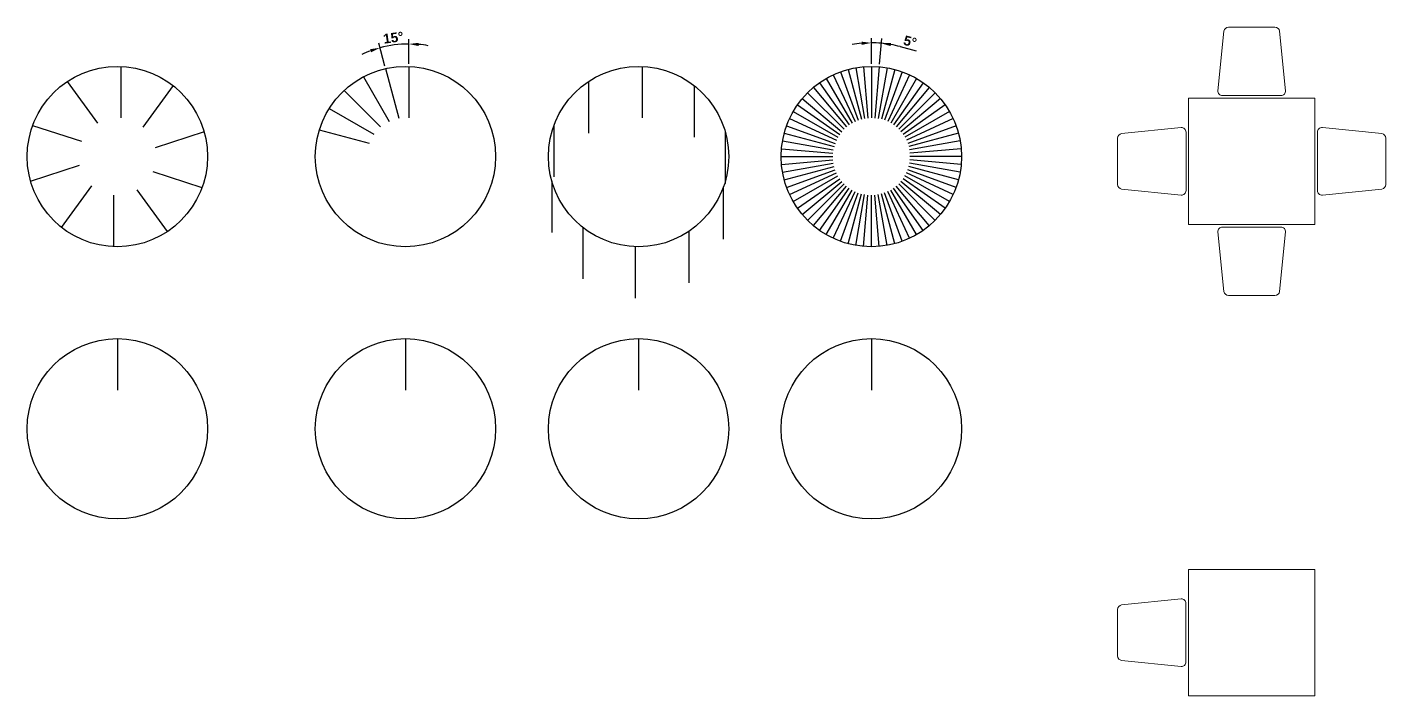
# Model space of a CAD drawing. Header units: millimetres. Extents: x 2193 to 3415, y 1543 to 1811.
# Drawn here: x 2193 to 2720, y 1552 to 1811 of the extents above; entities that cross this region are included whole.
import ezdxf

# ---------------------------------------------------------------- set-up
doc = ezdxf.new("R2010")
doc.units = ezdxf.units.MM
doc.header["$LTSCALE"] = 0.5
doc.layers.add('Cota', color=255, linetype='Continuous')
doc.layers.add('Objetos', color=34, linetype='Continuous', lineweight=13)
doc.layers.add('Peça', color=7, linetype='Continuous', lineweight=30)
doc.styles.get("Standard").update_dxf_attribs({"font": ''})
doc.styles.get('Standard').set_extended_font_data('Arial', bold=True)
doc.dimstyles.new('ISO-25', dxfattribs={"dimscale": 1.5, "dimtxt": 2.5, "dimasz": 2.5, "dimexe": 1.25, "dimexo": 0.625, "dimtad": 1, "dimtxsty": 'Standard', "dimcen": 2.5, "dimclrt": 7, "dimadec": 0, "dimazin": 0, "dimtfac": 1, "dimtmove": 0, "dimatfit": 3, "dimfxl": 1, "dimarcsym": 0})

# ---------------------------------------------------------------- blocks, each defined once
blk = doc.blocks.new('*U1')
at = {"layer": 'Peça'}
blk.add_line((0, 10), (0, -10), dxfattribs=at)
blk = doc.blocks.new('*U2')
at = {"layer": 'Peça', "color": 0, "linetype": 'ByBlock', "lineweight": -2, "transparency": 16777216}
blk.add_blockref('*U1', (2229.35, 1786.02), dxfattribs=at)
for p, rotation in [((2214.4, 1782.03), 36.00000000000002), ((2243.79, 1780.46), 324.0000000000001), ((2204.65, 1770.02), 72.00000000000003), ((2252.2, 1767.47), 288), ((2203.82, 1754.57), 108), ((2251.38, 1752.02), 252), ((2212.24, 1741.58), 144.0000000000001), ((2226.67, 1736.02), 180), ((2241.62, 1740.01), 216)]:
    blk.add_blockref('*U1', p, dxfattribs=dict(at, rotation=rotation))
blk = doc.blocks.new('*U3')
at = {"layer": 'Peça'}
blk.add_line((0, 10), (0, -10), dxfattribs=at)
blk = doc.blocks.new('*U4')
at = {"layer": 'Peça', "color": 0, "linetype": 'ByBlock', "lineweight": -2, "transparency": 16777216}
for p, rotation in [((2334.67, 1785.52), 15), ((2328.51, 1783.34), 30.00000000000001), ((2323.12, 1779.65), 45.00000000000003), ((2318.87, 1774.68), 60.00000000000001), ((2316.05, 1768.79), 74.99999999999999)]:
    blk.add_blockref('*U3', p, dxfattribs=dict(at, rotation=rotation))
blk.add_blockref('*U3', (2341.19, 1786.02), dxfattribs=at)
blk = doc.blocks.new('*U5')
at = {"layer": 'Peça'}
blk.add_line((0, 0.03), (0, -19.97), dxfattribs=at)
blk = doc.blocks.new('*U6')
at = {"layer": 'Peça', "color": 0, "linetype": 'ByBlock', "lineweight": -2, "transparency": 16777216}
for p in [(2445.38, 1796), (2424.56, 1790.1), (2465.68, 1788.53), (2411.19, 1773.1), (2477.71, 1770.56), (2410.36, 1751.49), (2476.89, 1748.94), (2422.4, 1733.51), (2463.51, 1731.94), (2442.7, 1726.05)]:
    blk.add_blockref('*U5', p, dxfattribs=at)
blk = doc.blocks.new('*D7')
at = {"layer": 'Cota', "color": 0, "lineweight": -2, "transparency": 16777216}
for p, q in [((2331.84, 1796.08), (2329.45, 1805.03)), ((2341.19, 1796.96), (2341.19, 1806.57))]:
    blk.add_line(p, q, dxfattribs=at)
for start, end in [(90, 105), (80.1182, 85.0591), (109.9409, 114.8818)]:
    blk.add_arc((2341.19, 1761.2), 43.5, start, end, dxfattribs=at)
at = {"layer": 'Cota', "color": 0, "transparency": 16777216}
for points in [[(2344.91, 1803.91), (2344.96, 1805.16), (2341.19, 1804.7)], [(2326.17, 1802.69), (2326.54, 1801.49), (2329.93, 1803.22)]]:
    blk.add_solid(points, dxfattribs=at)
at = {"layer": 'Defpoints', "color": 0, "transparency": 16777216}
for p in [(2337.4, 1804.53), (2332.09, 1795.18), (2341.19, 1796.02), (2337.26, 1775.86), (2341.19, 1776.02)]:
    blk.add_point(p, dxfattribs=at)
at = {"layer": 'Cota', "color": 7, "transparency": 16777216, "insert": (2335.14, 1807.15), "char_height": 3.75, "attachment_point": 5, "rotation": 7.5}
blk.add_mtext('15°', dxfattribs=at)
blk = doc.blocks.new('*U21')
at = {"layer": 'Objetos'}
blk.add_lwpolyline([(-13.28, -9.03), (-13.28, 9.03, -0.38654), (-11.7, 10.78), (11.36, 13.12, -0.442439), (13.28, 11.37), (13.28, -11.37, -0.442439), (11.36, -13.12), (-11.7, -10.78, -0.38654)], format="xyb", close=True, dxfattribs=at)
blk = doc.blocks.new('*U22')
at = {"layer": 'Peça', "color": 0, "linetype": 'ByBlock', "lineweight": -2, "transparency": 16777216}
for p, rotation in [((2668.3, 1797.95), 270), ((2707.08, 1759.17), 180), ((2668.3, 1720.39), 90.00000000000001)]:
    blk.add_blockref('*U21', p, dxfattribs=dict(at, rotation=rotation))
blk.add_blockref('*U21', (2629.52, 1759.17), dxfattribs=at)
blk = doc.blocks.new('*U28')
at = {"layer": 'Peça'}
blk.add_line((0, 10), (0, -10), dxfattribs=at)
blk = doc.blocks.new('*U29')
at = {"layer": 'Peça', "color": 0, "linetype": 'ByBlock', "lineweight": -2, "transparency": 16777216}
for p, rotation in [((2512.12, 1784.51), 19.99999999999999), ((2514.2, 1785.17), 14.99999999999997), ((2516.33, 1785.64), 9.99999999999994), ((2518.49, 1785.93), 4.999999999999918), ((2522.85, 1785.93), 355.0000000000001), ((2525.01, 1785.64), 350.0000000000001), ((2527.14, 1785.17), 345), ((2529.22, 1784.51), 340), ((2504.6, 1780.17), 40.00000000000001), ((2506.33, 1781.5), 35.00000000000001), ((2508.17, 1782.67), 29.99999999999999), ((2510.11, 1783.68), 24.99999999999999), ((2531.24, 1783.68), 334.9999999999999), ((2533.17, 1782.67), 329.9999999999999), ((2535.01, 1781.5), 324.9999999999999), ((2536.74, 1780.17), 319.9999999999999), ((2501.52, 1777.09), 50), ((2503, 1778.7), 45.00000000000001), ((2538.35, 1778.7), 314.9999999999999), ((2539.82, 1777.09), 310), ((2499.02, 1773.52), 59.99999999999999), ((2500.19, 1775.36), 54.99999999999999), ((2541.15, 1775.36), 305), ((2542.32, 1773.52), 299.9999999999999), ((2497.18, 1769.57), 70), ((2498.02, 1771.59), 64.99999999999997), ((2543.33, 1771.59), 295), ((2544.17, 1769.57), 290), ((2496.05, 1765.36), 79.99999999999999), ((2496.52, 1767.49), 74.99999999999996), ((2544.82, 1767.49), 285), ((2545.29, 1765.36), 280), ((2495.77, 1763.2), 85), ((2545.58, 1763.2), 274.9999999999999), ((2495.67, 1761.02), 90), ((2495.77, 1758.84), 95), ((2496.05, 1756.68), 99.99999999999999), ((2496.52, 1754.55), 105), ((2544.82, 1754.55), 255), ((2545.29, 1756.68), 259.9999999999999), ((2545.58, 1758.84), 264.9999999999999), ((2545.67, 1761.02), 269.9999999999999), ((2497.18, 1752.47), 110), ((2498.02, 1750.46), 115), ((2499.02, 1748.52), 120), ((2500.19, 1746.68), 125), ((2501.52, 1744.95), 130), ((2539.82, 1744.95), 230), ((2541.15, 1746.68), 235), ((2542.32, 1748.52), 240), ((2543.33, 1750.46), 245), ((2544.17, 1752.47), 250), ((2503, 1743.34), 135), ((2504.6, 1741.87), 140), ((2506.33, 1740.54), 145), ((2508.17, 1739.37), 150), ((2510.11, 1738.36), 155), ((2512.12, 1737.53), 160), ((2514.2, 1736.87), 165), ((2516.33, 1736.4), 170.0000000000001), ((2518.49, 1736.12), 175.0000000000001), ((2520.67, 1736.02), 180), ((2522.85, 1736.12), 184.9999999999999), ((2525.01, 1736.4), 189.9999999999999), ((2527.14, 1736.87), 194.9999999999999), ((2529.22, 1737.53), 200), ((2531.24, 1738.36), 205), ((2533.17, 1739.37), 210), ((2535.01, 1740.54), 215), ((2536.74, 1741.87), 219.9999999999999), ((2538.35, 1743.34), 225)]:
    blk.add_blockref('*U28', p, dxfattribs=dict(at, rotation=rotation))
blk.add_blockref('*U28', (2520.67, 1786.02), dxfattribs=at)
blk = doc.blocks.new('*D30')
at = {"layer": 'Cota', "color": 0, "lineweight": -2, "transparency": 16777216}
for p, q in [((2520.67, 1796.96), (2520.67, 1807.02)), ((2523.8, 1796.82), (2524.68, 1806.85)), ((2531.91, 1803.69), (2538.1, 1802.06))]:
    blk.add_line(p, q, dxfattribs=at)
for start, end in [(94.8708, 99.7415), (85, 90), (75.2497, 85), (75.2585, 80.1292)]:
    blk.add_arc((2520.67, 1761.02), 44.13, start, end, dxfattribs=at)
at = {"layer": 'Cota', "color": 0, "transparency": 16777216}
for points in [[(2516.9, 1805.61), (2516.95, 1804.36), (2520.67, 1805.15)], [(2528.16, 1803.87), (2528.32, 1805.11), (2524.52, 1804.98)]]:
    blk.add_solid(points, dxfattribs=at)
at = {"layer": 'Defpoints', "color": 0, "transparency": 16777216}
for p in [(2521.96, 1805.13), (2520.67, 1796.02), (2523.72, 1795.89), (2520.67, 1776.02), (2521.98, 1775.96)]:
    blk.add_point(p, dxfattribs=at)
at = {"layer": 'Cota', "color": 7, "transparency": 16777216, "insert": (2535.73, 1805.63), "char_height": 3.75, "attachment_point": 5, "rotation": 345.2497}
blk.add_mtext('5°', dxfattribs=at)

msp = doc.modelspace()

# ---------------------------------------------------------------- linework, layer by layer
at = {"layer": 'Objetos'}
for points in [[(2643.798, 1734.67), (2643.798, 1783.67), (2692.798, 1783.67), (2692.798, 1734.67)], [(2643.798, 1551.744), (2643.798, 1600.744), (2692.798, 1600.744), (2692.798, 1551.744)]]:
    msp.add_lwpolyline(points, close=True, dxfattribs=at)
msp.add_lwpolyline([(2616.236, 1567.21), (2616.236, 1585.277, -0.38654), (2617.819, 1587.019), (2640.881, 1589.36, -0.4424394), (2642.798, 1587.618), (2642.798, 1564.869, -0.4424394), (2640.881, 1563.127), (2617.819, 1565.468, -0.38654)], format="xyb", close=True, dxfattribs=at)
at = {"layer": 'Peça'}
for p, q in [((2228.014, 1690.367), (2228.014, 1670.367)), ((2339.85, 1690.367), (2339.85, 1670.367)), ((2430.314, 1690.367), (2430.314, 1670.367)), ((2520.673, 1690.367), (2520.673, 1670.367))]:
    msp.add_line(p, q, dxfattribs=at)
for centre in [(2228.014, 1761.022), (2339.85, 1761.022), (2430.314, 1761.022), (2520.673, 1761.022), (2228.014, 1655.367), (2339.85, 1655.367), (2430.314, 1655.367), (2520.673, 1655.367)]:
    msp.add_circle(centre, 35, dxfattribs=at)

# ---------------------------------------------------------------- block references
for name, p in [('*U22', (0, 0)), ('*U2', (0, 0)), ('*U4', (0, 0)), ('*U6', (-13.723, 0)), ('*U29', (0, 0))]:
    msp.add_blockref(name, p, dxfattribs=at)

# ---------------------------------------------------------------- dimensions: what is measured, and where the dimension line sits
at = {"layer": 'Cota'}
for base, line1, line2, picture, middle in [((2337.399, 1804.532), ((2332.086, 1795.176), (2337.262, 1775.857)), ((2341.19, 1796.022), (2341.19, 1776.022)), '*D7', (2335.14, 1807.153)), ((2521.956, 1805.128), ((2523.723, 1795.889), (2521.98, 1775.965)), ((2520.673, 1796.022), (2520.673, 1776.022)), '*D30', (2535.73, 1805.628))]:
    dim = msp.add_angular_dim_2l(base=base, line1=line1, line2=line2, dimstyle='ISO-25', dxfattribs=at)
    dim.commit()
    dim.dimension.update_dxf_attribs({"geometry": picture, "text_midpoint": middle})

doc.saveas('drawing.dxf')
